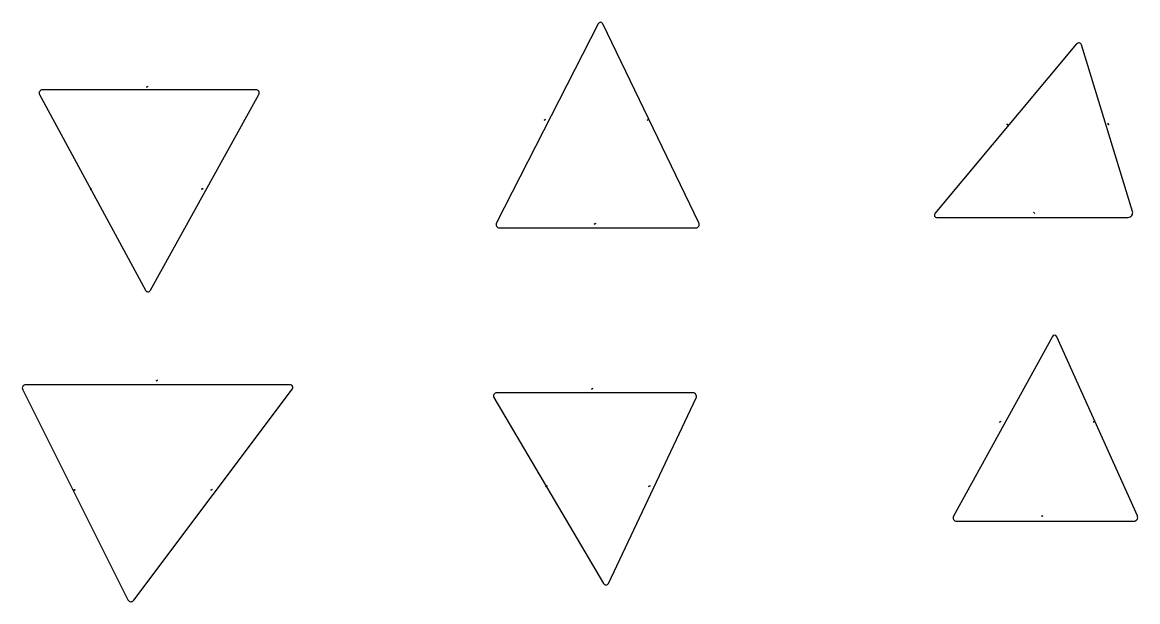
# Model space of a CAD drawing. Header units: metres. Extents: x -1 to 145, y -1 to 19.
# Drawn here: x 17.16 to 24.6, y 5.04 to 8.91 of the extents above; entities that cross this region are included whole.
import ezdxf

# ---------------------------------------------------------------- set-up
doc = ezdxf.new("R2010")
doc.units = ezdxf.units.M
doc.layers.add('LABELS', color=1, linetype='CONTINUOUS')
doc.layers.add('SHAPES', color=3, linetype='CONTINUOUS')

msp = doc.modelspace()

# ---------------------------------------------------------------- linework, layer by layer
at = {"layer": 'LABELS'}
for p, q in [((17.9849, 8.4737), (17.9945, 8.4776)), ((17.9945, 8.4776), (17.9849, 8.4737)), ((17.9849, 8.4737), (17.9945, 8.4776)), ((17.9849, 8.4737), (17.9945, 8.4776)), ((17.9945, 8.4776), (17.9849, 8.4737)), ((17.9849, 8.4737), (17.9945, 8.4776)), ((17.9897, 8.4757), (17.9849, 8.4737)), ((17.9897, 8.4757), (17.9849, 8.4737)), ((17.9897, 8.4757), (17.9849, 8.4737)), ((17.9849, 8.4737), (17.9897, 8.4757)), ((17.9897, 8.4757), (17.9849, 8.4737)), ((17.9897, 8.4757), (17.9849, 8.4737)), ((17.9849, 8.4737), (17.9897, 8.4757)), ((17.9849, 8.4737), (17.9849, 8.4737)), ((17.9849, 8.4737), (17.9849, 8.4737)), ((17.9849, 8.4737), (17.9849, 8.4737)), ((17.9945, 8.4776), (17.9897, 8.4757)), ((17.9945, 8.4776), (17.9897, 8.4757)), ((17.9897, 8.4757), (17.9945, 8.4776)), ((17.9945, 8.4776), (17.9897, 8.4757)), ((17.9897, 8.4757), (17.9945, 8.4776)), ((17.9945, 8.4776), (17.9897, 8.4757)), ((17.9897, 8.4757), (17.9945, 8.4776)), ((17.9945, 8.4776), (17.9897, 8.4757)), ((17.9897, 8.4757), (17.9945, 8.4776)), ((17.9945, 8.4776), (17.9945, 8.4776)), ((17.9945, 8.4776), (17.9945, 8.4776)), ((17.9945, 8.4776), (17.9945, 8.4776)), ((17.9945, 8.4776), (17.9945, 8.4776)), ((20.6372, 8.2531), (20.6467, 8.2573)), ((20.6467, 8.2573), (20.6372, 8.2531)), ((20.6372, 8.2531), (20.6467, 8.2573)), ((20.6467, 8.2573), (20.6372, 8.2531)), ((20.6372, 8.2531), (20.6467, 8.2573)), ((20.6372, 8.2531), (20.6467, 8.2573)), ((20.6372, 8.2531), (20.6467, 8.2573)), ((20.6467, 8.2573), (20.642, 8.2552)), ((20.642, 8.2552), (20.6467, 8.2573)), ((20.642, 8.2552), (20.6467, 8.2573)), ((20.6467, 8.2573), (20.642, 8.2552)), ((20.642, 8.2552), (20.6467, 8.2573)), ((20.642, 8.2552), (20.6467, 8.2573)), ((20.6467, 8.2573), (20.642, 8.2552)), ((20.642, 8.2552), (20.6467, 8.2573)), ((20.6467, 8.2573), (20.642, 8.2552)), ((20.642, 8.2552), (20.6467, 8.2573)), ((20.6467, 8.2573), (20.642, 8.2552)), ((20.642, 8.2552), (20.6467, 8.2573)), ((20.6467, 8.2573), (20.642, 8.2552)), ((20.6467, 8.2573), (20.6467, 8.2573)), ((20.6467, 8.2573), (20.6467, 8.2573)), ((20.6467, 8.2573), (20.6467, 8.2573)), ((20.6467, 8.2573), (20.6467, 8.2573)), ((20.6467, 8.2573), (20.6467, 8.2573)), ((20.6467, 8.2573), (20.6467, 8.2573)), ((21.3236, 8.2533), (21.3331, 8.2575)), ((21.3331, 8.2575), (21.3236, 8.2533)), ((21.3236, 8.2533), (21.3331, 8.2575)), ((21.3331, 8.2575), (21.3236, 8.2533)), ((21.3236, 8.2533), (21.3331, 8.2575)), ((21.3236, 8.2533), (21.3331, 8.2575)), ((21.3331, 8.2575), (21.3236, 8.2533)), ((21.3236, 8.2533), (21.3331, 8.2575)), ((21.3331, 8.2575), (21.3236, 8.2533)), ((21.3236, 8.2533), (21.3331, 8.2575)), ((21.3331, 8.2575), (21.3284, 8.2554)), ((21.3284, 8.2554), (21.3331, 8.2575)), ((21.3284, 8.2554), (21.3331, 8.2575)), ((21.3331, 8.2575), (21.3284, 8.2554)), ((21.3284, 8.2554), (21.3331, 8.2575)), ((21.3284, 8.2554), (21.3331, 8.2575)), ((21.3331, 8.2575), (21.3284, 8.2554)), ((21.3284, 8.2554), (21.3331, 8.2575)), ((21.3331, 8.2575), (21.3284, 8.2554)), ((21.3284, 8.2554), (21.3331, 8.2575)), ((21.3331, 8.2575), (21.3284, 8.2554)), ((21.3284, 8.2554), (21.3331, 8.2575)), ((21.3331, 8.2575), (21.3331, 8.2575)), ((21.3331, 8.2575), (21.3331, 8.2575)), ((21.3331, 8.2575), (21.3331, 8.2575)), ((21.3331, 8.2575), (21.3331, 8.2575)), ((21.3331, 8.2575), (21.3331, 8.2575)), ((21.3331, 8.2575), (21.3331, 8.2575)), ((21.3331, 8.2575), (21.3331, 8.2575)), ((20.642, 8.2552), (20.6372, 8.2531)), ((20.6372, 8.2531), (20.642, 8.2552)), ((20.642, 8.2552), (20.6372, 8.2531)), ((20.6372, 8.2531), (20.642, 8.2552)), ((20.642, 8.2552), (20.6372, 8.2531)), ((20.6372, 8.2531), (20.642, 8.2552)), ((20.642, 8.2552), (20.6372, 8.2531)), ((20.642, 8.2552), (20.6372, 8.2531)), ((20.6372, 8.2531), (20.642, 8.2552)), ((20.6372, 8.2531), (20.6372, 8.2531)), ((20.6372, 8.2531), (20.6372, 8.2531)), ((20.6372, 8.2531), (20.6372, 8.2531)), ((20.6372, 8.2531), (20.6372, 8.2531)), ((20.6372, 8.2531), (20.6372, 8.2531)), ((20.6372, 8.2531), (20.6372, 8.2531)), ((21.3284, 8.2554), (21.3236, 8.2533)), ((21.3236, 8.2533), (21.3284, 8.2554)), ((21.3284, 8.2554), (21.3236, 8.2533)), ((21.3236, 8.2533), (21.3284, 8.2554)), ((21.3284, 8.2554), (21.3236, 8.2533)), ((21.3236, 8.2533), (21.3284, 8.2554)), ((21.3284, 8.2554), (21.3236, 8.2533)), ((21.3284, 8.2554), (21.3236, 8.2533)), ((21.3236, 8.2533), (21.3284, 8.2554)), ((21.3236, 8.2533), (21.3236, 8.2533)), ((21.3236, 8.2533), (21.3236, 8.2533)), ((21.3236, 8.2533), (21.3236, 8.2533)), ((21.3236, 8.2533), (21.3236, 8.2533)), ((21.3236, 8.2533), (21.3236, 8.2533)), ((21.3236, 8.2533), (21.3236, 8.2533)), ((21.3236, 8.2533), (21.3236, 8.2533)), ((23.7267, 8.2232), (23.7228, 8.2267)), ((23.7228, 8.2267), (23.7228, 8.2267)), ((23.7228, 8.2267), (23.7267, 8.2232)), ((23.7228, 8.2267), (23.7306, 8.2198)), ((23.7267, 8.2232), (23.7228, 8.2267)), ((23.7228, 8.2267), (23.7228, 8.2267)), ((23.7228, 8.2267), (23.7267, 8.2232)), ((23.7306, 8.2198), (23.7228, 8.2267)), ((23.7228, 8.2267), (23.7306, 8.2198)), ((23.7267, 8.2232), (23.7228, 8.2267)), ((23.7228, 8.2267), (23.7228, 8.2267)), ((23.7228, 8.2267), (23.7267, 8.2232)), ((23.7306, 8.2198), (23.7228, 8.2267)), ((23.7228, 8.2267), (23.7228, 8.2267)), ((23.7228, 8.2267), (23.7306, 8.2198)), ((23.7267, 8.2232), (23.7228, 8.2267)), ((23.7228, 8.2267), (23.7306, 8.2198)), ((23.7267, 8.2232), (23.7228, 8.2267)), ((23.7228, 8.2267), (23.7228, 8.2267)), ((23.7228, 8.2267), (23.7267, 8.2232)), ((23.7306, 8.2198), (23.7228, 8.2267)), ((23.7228, 8.2267), (23.7228, 8.2267)), ((23.7228, 8.2267), (23.7306, 8.2198)), ((23.7306, 8.2198), (23.7228, 8.2267)), ((23.7228, 8.2267), (23.7228, 8.2267)), ((23.7228, 8.2267), (23.7306, 8.2198)), ((23.7306, 8.2198), (23.7267, 8.2232)), ((23.7267, 8.2232), (23.7306, 8.2198)), ((23.7267, 8.2232), (23.7306, 8.2198)), ((23.7306, 8.2198), (23.7267, 8.2232)), ((23.7267, 8.2232), (23.7306, 8.2198)), ((23.7267, 8.2232), (23.7306, 8.2198)), ((23.7306, 8.2198), (23.7267, 8.2232)), ((23.7267, 8.2232), (23.7306, 8.2198)), ((23.7306, 8.2198), (23.7267, 8.2232)), ((23.7267, 8.2232), (23.7306, 8.2198)), ((23.7306, 8.2198), (23.7267, 8.2232)), ((23.7267, 8.2232), (23.7306, 8.2198)), ((23.7306, 8.2198), (23.7306, 8.2198)), ((23.7306, 8.2198), (23.7306, 8.2198)), ((23.7306, 8.2198), (23.7306, 8.2198)), ((23.7306, 8.2198), (23.7306, 8.2198)), ((23.7306, 8.2198), (23.7306, 8.2198)), ((23.7306, 8.2198), (23.7306, 8.2198)), ((23.7306, 8.2198), (23.7306, 8.2198)), ((24.399, 8.2268), (24.3951, 8.2303)), ((24.3951, 8.2303), (24.3951, 8.2303)), ((24.3951, 8.2303), (24.399, 8.2268)), ((24.3951, 8.2303), (24.4029, 8.2234)), ((24.399, 8.2268), (24.3951, 8.2303)), ((24.3951, 8.2303), (24.3951, 8.2303)), ((24.3951, 8.2303), (24.399, 8.2268)), ((24.4029, 8.2234), (24.3951, 8.2303)), ((24.3951, 8.2303), (24.4029, 8.2234)), ((24.399, 8.2268), (24.3951, 8.2303)), ((24.3951, 8.2303), (24.3951, 8.2303)), ((24.3951, 8.2303), (24.399, 8.2268)), ((24.4029, 8.2234), (24.3951, 8.2303)), ((24.3951, 8.2303), (24.3951, 8.2303)), ((24.3951, 8.2303), (24.4029, 8.2234)), ((24.399, 8.2268), (24.3951, 8.2303)), ((24.3951, 8.2303), (24.4029, 8.2234)), ((24.3951, 8.2303), (24.399, 8.2268)), ((24.399, 8.2268), (24.3951, 8.2303)), ((24.3951, 8.2303), (24.4029, 8.2234)), ((24.3951, 8.2303), (24.399, 8.2268)), ((24.399, 8.2268), (24.3951, 8.2303)), ((24.3951, 8.2303), (24.4029, 8.2234)), ((24.4029, 8.2234), (24.399, 8.2268)), ((24.399, 8.2268), (24.4029, 8.2234)), ((24.399, 8.2268), (24.4029, 8.2234)), ((24.4029, 8.2234), (24.399, 8.2268)), ((24.399, 8.2268), (24.4029, 8.2234)), ((24.399, 8.2268), (24.4029, 8.2234)), ((24.4029, 8.2234), (24.399, 8.2268)), ((24.399, 8.2268), (24.4029, 8.2234)), ((24.4029, 8.2234), (24.399, 8.2268)), ((24.399, 8.2268), (24.399, 8.2268)), ((24.399, 8.2268), (24.399, 8.2268)), ((24.4029, 8.2234), (24.4029, 8.2234)), ((24.4029, 8.2234), (24.4029, 8.2234)), ((24.4029, 8.2234), (24.4029, 8.2234)), ((24.4029, 8.2234), (24.4029, 8.2234)), ((17.6084, 7.7923), (17.6181, 7.7963)), ((17.6181, 7.7963), (17.6084, 7.7923)), ((17.6084, 7.7923), (17.6181, 7.7963)), ((17.6181, 7.7963), (17.6084, 7.7923)), ((17.6084, 7.7923), (17.6181, 7.7963)), ((17.6084, 7.7923), (17.6181, 7.7963)), ((17.6133, 7.7943), (17.6084, 7.7923)), ((17.6084, 7.7923), (17.6133, 7.7943)), ((17.6133, 7.7943), (17.6084, 7.7923)), ((17.6084, 7.7923), (17.6133, 7.7943)), ((17.6133, 7.7943), (17.6084, 7.7923)), ((17.6084, 7.7923), (17.6133, 7.7943)), ((17.6133, 7.7943), (17.6084, 7.7923)), ((17.6133, 7.7943), (17.6084, 7.7923)), ((17.6084, 7.7923), (17.6133, 7.7943)), ((17.6133, 7.7943), (17.6084, 7.7923)), ((17.6084, 7.7923), (17.6133, 7.7943)), ((17.6133, 7.7943), (17.6084, 7.7923)), ((17.6084, 7.7923), (17.6084, 7.7923)), ((17.6084, 7.7923), (17.6084, 7.7923)), ((17.6084, 7.7923), (17.6084, 7.7923)), ((17.6084, 7.7923), (17.6084, 7.7923)), ((17.6084, 7.7923), (17.6084, 7.7923)), ((17.6084, 7.7923), (17.6084, 7.7923)), ((17.6181, 7.7963), (17.6133, 7.7943)), ((17.6133, 7.7943), (17.6181, 7.7963)), ((17.6133, 7.7943), (17.6181, 7.7963)), ((17.6181, 7.7963), (17.6133, 7.7943)), ((17.6133, 7.7943), (17.6181, 7.7963)), ((17.6133, 7.7943), (17.6181, 7.7963)), ((17.6181, 7.7963), (17.6133, 7.7943)), ((17.6133, 7.7943), (17.6181, 7.7963)), ((17.6181, 7.7963), (17.6133, 7.7943)), ((17.6133, 7.7943), (17.6181, 7.7963)), ((17.6181, 7.7963), (17.6133, 7.7943)), ((17.6133, 7.7943), (17.6181, 7.7963)), ((17.6181, 7.7963), (17.6133, 7.7943)), ((17.6133, 7.7943), (17.6181, 7.7963)), ((17.6181, 7.7963), (17.6133, 7.7943)), ((17.6181, 7.7963), (17.6181, 7.7963)), ((17.6181, 7.7963), (17.6181, 7.7963)), ((17.6181, 7.7963), (17.6181, 7.7963)), ((17.6181, 7.7963), (17.6181, 7.7963)), ((17.6181, 7.7963), (17.6181, 7.7963)), ((17.6181, 7.7963), (17.6181, 7.7963)), ((18.3523, 7.7924), (18.3619, 7.7964)), ((18.3619, 7.7964), (18.3523, 7.7924)), ((18.3523, 7.7924), (18.3619, 7.7964)), ((18.3619, 7.7964), (18.3523, 7.7924)), ((18.3523, 7.7924), (18.3619, 7.7964)), ((18.3523, 7.7924), (18.3619, 7.7964)), ((18.3523, 7.7924), (18.3619, 7.7964)), ((18.3571, 7.7944), (18.3523, 7.7924)), ((18.3523, 7.7924), (18.3571, 7.7944)), ((18.3571, 7.7944), (18.3523, 7.7924)), ((18.3523, 7.7924), (18.3571, 7.7944)), ((18.3571, 7.7944), (18.3523, 7.7924)), ((18.3523, 7.7924), (18.3571, 7.7944)), ((18.3571, 7.7944), (18.3523, 7.7924)), ((18.3571, 7.7944), (18.3523, 7.7924)), ((18.3523, 7.7924), (18.3571, 7.7944)), ((18.3523, 7.7924), (18.3523, 7.7924)), ((18.3523, 7.7924), (18.3523, 7.7924)), ((18.3523, 7.7924), (18.3523, 7.7924)), ((18.3523, 7.7924), (18.3523, 7.7924)), ((18.3523, 7.7924), (18.3523, 7.7924)), ((18.3523, 7.7924), (18.3523, 7.7924)), ((18.3619, 7.7964), (18.3571, 7.7944)), ((18.3571, 7.7944), (18.3619, 7.7964)), ((18.3571, 7.7944), (18.3619, 7.7964)), ((18.3619, 7.7964), (18.3571, 7.7944)), ((18.3571, 7.7944), (18.3619, 7.7964)), ((18.3571, 7.7944), (18.3619, 7.7964)), ((18.3619, 7.7964), (18.3571, 7.7944)), ((18.3571, 7.7944), (18.3619, 7.7964)), ((18.3619, 7.7964), (18.3571, 7.7944)), ((18.3571, 7.7944), (18.3619, 7.7964)), ((18.3619, 7.7964), (18.3571, 7.7944)), ((18.3571, 7.7944), (18.3619, 7.7964)), ((18.3619, 7.7964), (18.3571, 7.7944)), ((18.3619, 7.7964), (18.3619, 7.7964)), ((18.3619, 7.7964), (18.3619, 7.7964)), ((18.3619, 7.7964), (18.3619, 7.7964)), ((18.3619, 7.7964), (18.3619, 7.7964)), ((18.3619, 7.7964), (18.3619, 7.7964)), ((18.3619, 7.7964), (18.3619, 7.7964)), ((23.9042, 7.6353), (23.9003, 7.6388)), ((23.9003, 7.6388), (23.9081, 7.6319)), ((23.9042, 7.6353), (23.9003, 7.6388)), ((23.9042, 7.6353), (23.9003, 7.6388)), ((23.9003, 7.6388), (23.9003, 7.6388)), ((23.9003, 7.6388), (23.9042, 7.6353)), ((23.9081, 7.6319), (23.9003, 7.6388)), ((23.9003, 7.6388), (23.9081, 7.6319)), ((23.9003, 7.6388), (23.9081, 7.6319)), ((23.9042, 7.6353), (23.9003, 7.6388)), ((23.9003, 7.6388), (23.9003, 7.6388)), ((23.9003, 7.6388), (23.9042, 7.6353)), ((23.9081, 7.6319), (23.9003, 7.6388)), ((23.9003, 7.6388), (23.9003, 7.6388)), ((23.9003, 7.6388), (23.9081, 7.6319)), ((23.9042, 7.6353), (23.9003, 7.6388)), ((23.9081, 7.6319), (23.9042, 7.6353)), ((23.9081, 7.6319), (23.9042, 7.6353)), ((23.9042, 7.6353), (23.9081, 7.6319)), ((23.9081, 7.6319), (23.9042, 7.6353)), ((23.9042, 7.6353), (23.9081, 7.6319)), ((23.9042, 7.6353), (23.9081, 7.6319)), ((23.9081, 7.6319), (23.9042, 7.6353)), ((23.9042, 7.6353), (23.9081, 7.6319)), ((23.9081, 7.6319), (23.9042, 7.6353)), ((23.9081, 7.6319), (23.9081, 7.6319)), ((23.9081, 7.6319), (23.9081, 7.6319)), ((23.9081, 7.6319), (23.9081, 7.6319)), ((23.9081, 7.6319), (23.9081, 7.6319)), ((20.971, 7.5589), (20.9805, 7.5632)), ((20.9805, 7.5632), (20.971, 7.5589)), ((20.971, 7.5589), (20.9805, 7.5632)), ((20.971, 7.5589), (20.9805, 7.5632)), ((20.9805, 7.5632), (20.971, 7.5589)), ((20.971, 7.5589), (20.9805, 7.5632)), ((20.9758, 7.5611), (20.971, 7.5589)), ((20.9758, 7.5611), (20.971, 7.5589)), ((20.9758, 7.5611), (20.971, 7.5589)), ((20.971, 7.5589), (20.9758, 7.5611)), ((20.9758, 7.5611), (20.971, 7.5589)), ((20.971, 7.5589), (20.9758, 7.5611)), ((20.971, 7.5589), (20.971, 7.5589)), ((20.971, 7.5589), (20.971, 7.5589)), ((20.9805, 7.5632), (20.9758, 7.5611)), ((20.9805, 7.5632), (20.9758, 7.5611)), ((20.9758, 7.5611), (20.9805, 7.5632)), ((20.9805, 7.5632), (20.9758, 7.5611)), ((20.9758, 7.5611), (20.9805, 7.5632)), ((20.9758, 7.5611), (20.9805, 7.5632)), ((20.9805, 7.5632), (20.9758, 7.5611)), ((20.9758, 7.5611), (20.9805, 7.5632)), ((20.9805, 7.5632), (20.9805, 7.5632)), ((20.9805, 7.5632), (20.9805, 7.5632)), ((20.9805, 7.5632), (20.9805, 7.5632)), ((20.9805, 7.5632), (20.9805, 7.5632)), ((18.053, 6.5169), (18.0482, 6.5151)), ((18.0483, 6.515), (18.0581, 6.5187)), ((18.0585, 6.5183), (18.0483, 6.515)), ((18.053, 6.5169), (18.0483, 6.515)), ((18.053, 6.5169), (18.0483, 6.515)), ((18.053, 6.5169), (18.0483, 6.515)), ((18.0483, 6.515), (18.0486, 6.5147)), ((18.0483, 6.515), (18.0486, 6.5147)), ((18.0485, 6.5148), (18.0582, 6.5186)), ((18.0486, 6.5147), (18.0581, 6.5187)), ((18.0537, 6.5165), (18.0486, 6.5147)), ((18.0486, 6.5147), (18.0537, 6.5165)), ((18.0486, 6.5147), (18.0537, 6.5165)), ((18.0488, 6.5146), (18.0585, 6.5183)), ((18.0581, 6.5187), (18.053, 6.5169)), ((18.0581, 6.5187), (18.053, 6.5169)), ((18.0581, 6.5187), (18.053, 6.5169)), ((18.0581, 6.5187), (18.053, 6.5169)), ((18.0532, 6.5168), (18.0584, 6.5184)), ((18.0532, 6.5168), (18.0584, 6.5184)), ((18.0535, 6.5166), (18.0584, 6.5184)), ((18.0585, 6.5183), (18.0535, 6.5166)), ((18.0584, 6.5184), (18.0537, 6.5165)), ((18.0537, 6.5165), (18.0584, 6.5184)), ((18.0537, 6.5165), (18.0584, 6.5184)), ((18.0579, 6.5188), (18.0585, 6.5183)), ((18.0584, 6.5184), (18.0581, 6.5187)), ((18.0584, 6.5184), (18.0581, 6.5187)), ((18.0584, 6.5184), (18.0581, 6.5187)), ((20.9516, 6.4586), (20.9611, 6.4629)), ((20.9611, 6.4629), (20.9516, 6.4586)), ((20.9516, 6.4586), (20.9611, 6.4629)), ((20.9516, 6.4586), (20.9611, 6.4629)), ((20.9611, 6.4629), (20.9516, 6.4586)), ((20.9516, 6.4586), (20.9611, 6.4629)), ((20.9564, 6.4607), (20.9516, 6.4586)), ((20.9564, 6.4607), (20.9516, 6.4586)), ((20.9564, 6.4607), (20.9516, 6.4586)), ((20.9516, 6.4586), (20.9564, 6.4607)), ((20.9564, 6.4607), (20.9516, 6.4586)), ((20.9516, 6.4586), (20.9564, 6.4607)), ((20.9516, 6.4586), (20.9516, 6.4586)), ((20.9516, 6.4586), (20.9516, 6.4586)), ((20.9611, 6.4629), (20.9564, 6.4607)), ((20.9611, 6.4629), (20.9564, 6.4607)), ((20.9564, 6.4607), (20.9611, 6.4629)), ((20.9611, 6.4629), (20.9564, 6.4607)), ((20.9564, 6.4607), (20.9611, 6.4629)), ((20.9564, 6.4607), (20.9611, 6.4629)), ((20.9611, 6.4629), (20.9564, 6.4607)), ((20.9564, 6.4607), (20.9611, 6.4629)), ((20.9611, 6.4629), (20.9611, 6.4629)), ((20.9611, 6.4629), (20.9611, 6.4629)), ((20.9611, 6.4629), (20.9611, 6.4629)), ((20.9611, 6.4629), (20.9611, 6.4629)), ((23.6737, 6.2395), (23.6835, 6.2432)), ((23.6737, 6.2395), (23.6835, 6.2432)), ((23.6835, 6.2432), (23.6737, 6.2395)), ((23.6737, 6.2395), (23.6835, 6.2432)), ((23.6737, 6.2395), (23.6835, 6.2432)), ((23.6737, 6.2395), (23.6835, 6.2432)), ((23.6786, 6.2414), (23.6737, 6.2395)), ((23.6737, 6.2395), (23.6786, 6.2414)), ((23.6786, 6.2414), (23.6737, 6.2395)), ((23.6737, 6.2395), (23.6786, 6.2414)), ((23.6786, 6.2414), (23.6737, 6.2395)), ((23.6786, 6.2414), (23.6737, 6.2395)), ((23.6737, 6.2395), (23.6786, 6.2414)), ((23.6786, 6.2414), (23.6737, 6.2395)), ((23.6737, 6.2395), (23.6786, 6.2414)), ((23.6737, 6.2395), (23.6737, 6.2395)), ((23.6737, 6.2395), (23.6737, 6.2395)), ((23.6737, 6.2395), (23.6737, 6.2395)), ((23.6737, 6.2395), (23.6737, 6.2395)), ((23.6737, 6.2395), (23.6737, 6.2395)), ((23.6835, 6.2432), (23.6786, 6.2414)), ((23.6786, 6.2414), (23.6835, 6.2432)), ((23.6786, 6.2414), (23.6835, 6.2432)), ((23.6835, 6.2432), (23.6786, 6.2414)), ((23.6786, 6.2414), (23.6835, 6.2432)), ((23.6835, 6.2432), (23.6786, 6.2414)), ((23.6786, 6.2414), (23.6835, 6.2432)), ((23.6835, 6.2432), (23.6786, 6.2414)), ((23.6786, 6.2414), (23.6835, 6.2432)), ((23.6835, 6.2432), (23.6786, 6.2414)), ((23.6786, 6.2414), (23.6835, 6.2432)), ((23.6786, 6.2414), (23.6835, 6.2432)), ((23.6835, 6.2432), (23.6786, 6.2414)), ((23.6786, 6.2414), (23.6835, 6.2432)), ((23.6835, 6.2432), (23.6786, 6.2414)), ((23.6835, 6.2432), (23.6835, 6.2432)), ((23.6835, 6.2432), (23.6835, 6.2432)), ((23.6835, 6.2432), (23.6835, 6.2432)), ((23.6835, 6.2432), (23.6835, 6.2432)), ((23.6835, 6.2432), (23.6835, 6.2432)), ((23.6835, 6.2432), (23.6835, 6.2432)), ((24.2982, 6.2403), (24.308, 6.244)), ((24.2982, 6.2403), (24.308, 6.244)), ((24.308, 6.244), (24.2982, 6.2403)), ((24.2982, 6.2403), (24.308, 6.244)), ((24.2982, 6.2403), (24.308, 6.244)), ((24.308, 6.244), (24.2982, 6.2403)), ((24.2982, 6.2403), (24.308, 6.244)), ((24.308, 6.244), (24.2982, 6.2403)), ((24.2982, 6.2403), (24.308, 6.244)), ((24.3031, 6.2421), (24.2982, 6.2403)), ((24.2982, 6.2403), (24.3031, 6.2421)), ((24.3031, 6.2421), (24.2982, 6.2403)), ((24.2982, 6.2403), (24.3031, 6.2421)), ((24.3031, 6.2421), (24.2982, 6.2403)), ((24.3031, 6.2421), (24.2982, 6.2403)), ((24.2982, 6.2403), (24.3031, 6.2421)), ((24.3031, 6.2421), (24.2982, 6.2403)), ((24.2982, 6.2403), (24.3031, 6.2421)), ((24.2982, 6.2403), (24.2982, 6.2403)), ((24.2982, 6.2403), (24.2982, 6.2403)), ((24.2982, 6.2403), (24.2982, 6.2403)), ((24.2982, 6.2403), (24.2982, 6.2403)), ((24.2982, 6.2403), (24.2982, 6.2403)), ((24.2982, 6.2403), (24.2982, 6.2403)), ((24.308, 6.244), (24.3031, 6.2421)), ((24.3031, 6.2421), (24.308, 6.244)), ((24.3031, 6.2421), (24.308, 6.244)), ((24.308, 6.244), (24.3031, 6.2421)), ((24.3031, 6.2421), (24.308, 6.244)), ((24.308, 6.244), (24.3031, 6.2421)), ((24.3031, 6.2421), (24.308, 6.244)), ((24.308, 6.244), (24.3031, 6.2421)), ((24.3031, 6.2421), (24.308, 6.244)), ((24.308, 6.244), (24.3031, 6.2421)), ((24.3031, 6.2421), (24.308, 6.244)), ((24.3031, 6.2421), (24.308, 6.244)), ((24.308, 6.244), (24.3031, 6.2421)), ((24.3031, 6.2421), (24.308, 6.244)), ((24.308, 6.244), (24.308, 6.244)), ((24.308, 6.244), (24.308, 6.244)), ((24.308, 6.244), (24.308, 6.244)), ((24.308, 6.244), (24.308, 6.244)), ((24.308, 6.244), (24.308, 6.244)), ((24.308, 6.244), (24.308, 6.244)), ((24.308, 6.244), (24.308, 6.244)), ((20.6465, 5.81), (20.656, 5.8143)), ((20.6465, 5.81), (20.656, 5.8143)), ((20.656, 5.8143), (20.6465, 5.81)), ((20.6465, 5.81), (20.656, 5.8143)), ((20.6465, 5.81), (20.656, 5.8143)), ((20.6513, 5.8122), (20.6465, 5.81)), ((20.6465, 5.81), (20.6513, 5.8122)), ((20.6513, 5.8122), (20.6465, 5.81)), ((20.6465, 5.81), (20.6513, 5.8122)), ((20.6513, 5.8122), (20.6465, 5.81)), ((20.6513, 5.8122), (20.6465, 5.81)), ((20.6465, 5.81), (20.6513, 5.8122)), ((20.6513, 5.8122), (20.6465, 5.81)), ((20.6465, 5.81), (20.6513, 5.8122)), ((20.6513, 5.8122), (20.6465, 5.81)), ((20.6465, 5.81), (20.6513, 5.8122)), ((20.6513, 5.8122), (20.6465, 5.81)), ((20.6465, 5.81), (20.6465, 5.81)), ((20.6465, 5.81), (20.6465, 5.81)), ((20.6465, 5.81), (20.6465, 5.81)), ((20.6465, 5.81), (20.6465, 5.81)), ((20.6465, 5.81), (20.6465, 5.81)), ((20.656, 5.8143), (20.6513, 5.8122)), ((20.6513, 5.8122), (20.656, 5.8143)), ((20.6513, 5.8122), (20.656, 5.8143)), ((20.656, 5.8143), (20.6513, 5.8122)), ((20.6513, 5.8122), (20.656, 5.8143)), ((20.656, 5.8143), (20.6513, 5.8122)), ((20.6513, 5.8122), (20.656, 5.8143)), ((20.656, 5.8143), (20.6513, 5.8122)), ((20.6513, 5.8122), (20.656, 5.8143)), ((20.656, 5.8143), (20.6513, 5.8122)), ((20.6513, 5.8122), (20.656, 5.8143)), ((20.6513, 5.8122), (20.656, 5.8143)), ((20.656, 5.8143), (20.6513, 5.8122)), ((20.6513, 5.8122), (20.656, 5.8143)), ((20.656, 5.8143), (20.6513, 5.8122)), ((20.6513, 5.8122), (20.656, 5.8143)), ((20.656, 5.8143), (20.6513, 5.8122)), ((20.656, 5.8143), (20.656, 5.8143)), ((20.656, 5.8143), (20.656, 5.8143)), ((20.656, 5.8143), (20.656, 5.8143)), ((20.656, 5.8143), (20.656, 5.8143)), ((20.656, 5.8143), (20.656, 5.8143)), ((20.656, 5.8143), (20.656, 5.8143)), ((21.3332, 5.8092), (21.3427, 5.8135)), ((21.3332, 5.8092), (21.3427, 5.8135)), ((21.3427, 5.8135), (21.3332, 5.8092)), ((21.3332, 5.8092), (21.3427, 5.8135)), ((21.3332, 5.8092), (21.3427, 5.8135)), ((21.3332, 5.8092), (21.3427, 5.8135)), ((21.3379, 5.8113), (21.3332, 5.8092)), ((21.3332, 5.8092), (21.3379, 5.8113)), ((21.3379, 5.8113), (21.3332, 5.8092)), ((21.3332, 5.8092), (21.3379, 5.8113)), ((21.3379, 5.8113), (21.3332, 5.8092)), ((21.3379, 5.8113), (21.3332, 5.8092)), ((21.3332, 5.8092), (21.3379, 5.8113)), ((21.3379, 5.8113), (21.3332, 5.8092)), ((21.3332, 5.8092), (21.3379, 5.8113)), ((21.3332, 5.8092), (21.3332, 5.8092)), ((21.3332, 5.8092), (21.3332, 5.8092)), ((21.3332, 5.8092), (21.3332, 5.8092)), ((21.3332, 5.8092), (21.3332, 5.8092)), ((21.3332, 5.8092), (21.3332, 5.8092)), ((21.3427, 5.8135), (21.3379, 5.8113)), ((21.3379, 5.8113), (21.3427, 5.8135)), ((21.3379, 5.8113), (21.3427, 5.8135)), ((21.3427, 5.8135), (21.3379, 5.8113)), ((21.3379, 5.8113), (21.3427, 5.8135)), ((21.3427, 5.8135), (21.3379, 5.8113)), ((21.3379, 5.8113), (21.3427, 5.8135)), ((21.3427, 5.8135), (21.3379, 5.8113)), ((21.3379, 5.8113), (21.3427, 5.8135)), ((21.3427, 5.8135), (21.3379, 5.8113)), ((21.3379, 5.8113), (21.3427, 5.8135)), ((21.3379, 5.8113), (21.3427, 5.8135)), ((21.3427, 5.8135), (21.3379, 5.8113)), ((21.3379, 5.8113), (21.3427, 5.8135)), ((21.3427, 5.8135), (21.3379, 5.8113)), ((21.3427, 5.8135), (21.3427, 5.8135)), ((21.3427, 5.8135), (21.3427, 5.8135)), ((21.3427, 5.8135), (21.3427, 5.8135)), ((21.3427, 5.8135), (21.3427, 5.8135)), ((21.3427, 5.8135), (21.3427, 5.8135)), ((21.3427, 5.8135), (21.3427, 5.8135)), ((17.5037, 5.7866), (17.4988, 5.7847)), ((17.5037, 5.7866), (17.4988, 5.7847)), ((17.499, 5.7846), (17.5087, 5.7883)), ((17.5092, 5.788), (17.499, 5.7846)), ((17.499, 5.7846), (17.5037, 5.7866)), ((17.5037, 5.7866), (17.499, 5.7846)), ((17.5037, 5.7866), (17.499, 5.7846)), ((17.5037, 5.7866), (17.499, 5.7846)), ((17.4993, 5.7844), (17.499, 5.7846)), ((17.499, 5.7846), (17.4993, 5.7844)), ((17.499, 5.7846), (17.4993, 5.7844)), ((17.499, 5.7846), (17.4993, 5.7844)), ((17.4991, 5.7845), (17.5089, 5.7882)), ((17.4991, 5.7845), (17.5089, 5.7882)), ((17.4993, 5.7844), (17.509, 5.7881)), ((17.5043, 5.7861), (17.4993, 5.7844)), ((17.4993, 5.7844), (17.5043, 5.7861)), ((17.4993, 5.7844), (17.5043, 5.7861)), ((17.4993, 5.7844), (17.5043, 5.7861)), ((17.4994, 5.7843), (17.4993, 5.7844)), ((17.4994, 5.7843), (17.5092, 5.788)), ((17.5092, 5.788), (17.4994, 5.7843)), ((17.5037, 5.7866), (17.5085, 5.7884)), ((17.5087, 5.7883), (17.5037, 5.7866)), ((17.5087, 5.7883), (17.5037, 5.7866)), ((17.5087, 5.7883), (17.5037, 5.7866)), ((17.5087, 5.7883), (17.5037, 5.7866)), ((17.5087, 5.7883), (17.5037, 5.7866)), ((17.5038, 5.7865), (17.509, 5.7881)), ((17.5038, 5.7865), (17.509, 5.7881)), ((17.5038, 5.7865), (17.509, 5.7881)), ((17.5041, 5.7862), (17.509, 5.7881)), ((17.5092, 5.788), (17.5041, 5.7862)), ((17.5043, 5.7861), (17.509, 5.7881)), ((17.5043, 5.7861), (17.509, 5.7881)), ((17.5043, 5.7861), (17.509, 5.7881)), ((17.5092, 5.788), (17.5043, 5.7861)), ((17.5085, 5.7884), (17.5092, 5.788)), ((17.509, 5.7881), (17.5087, 5.7883)), ((17.509, 5.7881), (17.5087, 5.7883)), ((17.509, 5.7881), (17.5087, 5.7883)), ((17.509, 5.7881), (17.5087, 5.7883)), ((17.509, 5.7881), (17.5087, 5.7883)), ((18.418, 5.7882), (18.4131, 5.7863)), ((18.4133, 5.7862), (18.423, 5.7899)), ((18.4133, 5.7862), (18.423, 5.7899)), ((18.4235, 5.7895), (18.4133, 5.7862)), ((18.4235, 5.7895), (18.4133, 5.7862)), ((18.4133, 5.7862), (18.418, 5.7882)), ((18.418, 5.7882), (18.4133, 5.7862)), ((18.418, 5.7882), (18.4133, 5.7862)), ((18.418, 5.7882), (18.4133, 5.7862)), ((18.4136, 5.7859), (18.4133, 5.7862)), ((18.4133, 5.7862), (18.4136, 5.7859)), ((18.4133, 5.7862), (18.4136, 5.7859)), ((18.4133, 5.7862), (18.4136, 5.7859)), ((18.4134, 5.7861), (18.4232, 5.7898)), ((18.4134, 5.7861), (18.4232, 5.7898)), ((18.4186, 5.7877), (18.4136, 5.7859)), ((18.4136, 5.7859), (18.4186, 5.7877)), ((18.4136, 5.7859), (18.4186, 5.7877)), ((18.4136, 5.7859), (18.4186, 5.7877)), ((18.4138, 5.7858), (18.4235, 5.7895)), ((18.418, 5.7882), (18.4229, 5.79)), ((18.423, 5.7899), (18.418, 5.7882)), ((18.423, 5.7899), (18.418, 5.7882)), ((18.423, 5.7899), (18.418, 5.7882)), ((18.423, 5.7899), (18.418, 5.7882)), ((18.4182, 5.788), (18.4233, 5.7897)), ((18.4182, 5.788), (18.4233, 5.7897)), ((18.4182, 5.788), (18.4233, 5.7897)), ((18.4185, 5.7878), (18.4233, 5.7897)), ((18.4235, 5.7895), (18.4185, 5.7878)), ((18.4186, 5.7877), (18.4233, 5.7897)), ((18.4186, 5.7877), (18.4233, 5.7897)), ((18.4186, 5.7877), (18.4233, 5.7897)), ((18.4235, 5.7895), (18.4186, 5.7877)), ((18.4229, 5.79), (18.4235, 5.7895)), ((18.4229, 5.79), (18.4235, 5.7895)), ((18.4233, 5.7897), (18.423, 5.7899)), ((18.4233, 5.7897), (18.423, 5.7899)), ((18.4233, 5.7897), (18.423, 5.7899)), ((18.4233, 5.7897), (18.423, 5.7899)), ((23.9539, 5.611), (23.9636, 5.6147)), ((23.9539, 5.611), (23.9636, 5.6147)), ((23.9539, 5.611), (23.9636, 5.6147)), ((23.9539, 5.611), (23.9636, 5.6147)), ((23.9588, 5.6128), (23.9539, 5.611)), ((23.9588, 5.6128), (23.9539, 5.611)), ((23.9588, 5.6128), (23.9539, 5.611)), ((23.9539, 5.611), (23.9588, 5.6128)), ((23.9588, 5.6128), (23.9539, 5.611)), ((23.9588, 5.6128), (23.9539, 5.611)), ((23.9539, 5.611), (23.9588, 5.6128)), ((23.9588, 5.6128), (23.9539, 5.611)), ((23.9539, 5.611), (23.9539, 5.611)), ((23.9539, 5.611), (23.9539, 5.611)), ((23.9636, 5.6147), (23.9588, 5.6128)), ((23.9636, 5.6147), (23.9588, 5.6128)), ((23.9588, 5.6128), (23.9636, 5.6147)), ((23.9636, 5.6147), (23.9588, 5.6128)), ((23.9588, 5.6128), (23.9636, 5.6147)), ((23.9636, 5.6147), (23.9588, 5.6128)), ((23.9588, 5.6128), (23.9636, 5.6147)), ((23.9636, 5.6147), (23.9588, 5.6128)), ((23.9588, 5.6128), (23.9636, 5.6147)), ((23.9636, 5.6147), (23.9588, 5.6128)), ((23.9588, 5.6128), (23.9636, 5.6147)), ((23.9636, 5.6147), (23.9588, 5.6128)), ((23.9588, 5.6128), (23.9636, 5.6147)), ((23.9636, 5.6147), (23.9588, 5.6128)), ((23.9636, 5.6147), (23.9636, 5.6147)), ((23.9636, 5.6147), (23.9636, 5.6147)), ((23.9636, 5.6147), (23.9636, 5.6147)), ((23.9636, 5.6147), (23.9636, 5.6147))]:
    msp.add_line(p, q, dxfattribs=at)
at = {"layer": 'SHAPES'}
for p, q in [((20.9971, 8.8972), (20.3189, 7.5683)), ((21.6693, 7.569), (21.027, 8.8969)), ((24.1872, 8.7625), (23.2425, 7.6302)), ((24.5606, 7.6445), (24.2199, 8.7559)), ((17.2719, 8.4242), (17.9774, 7.1189)), ((18.7149, 8.4565), (17.2911, 8.4565)), ((18.0111, 7.1187), (18.7337, 8.4245)), ((23.2542, 7.605), (24.5314, 7.605)), ((20.3392, 7.5351), (21.648, 7.5351)), ((24.0261, 6.8102), (23.3672, 5.6109)), ((24.593, 5.6138), (24.0561, 6.809)), ((18.9443, 6.4891), (17.1796, 6.4891)), ((17.159, 6.4557), (17.8608, 5.0541)), ((17.8999, 5.0506), (18.9578, 6.4621)), ((20.302, 6.4037), (21.033, 5.1619)), ((21.6286, 6.4347), (20.3197, 6.4347)), ((21.0653, 5.1633), (21.6503, 6.4005)), ((23.3861, 5.5789), (24.5704, 5.5789))]:
    msp.add_line(p, q, dxfattribs=at)
for centre, radius, start, end in [((21.012, 8.8896), 0.0167, -334.18801, -207.03564), ((24.2018, 8.7503), 0.0189, -342.95528, -219.84034), ((17.2911, 8.4346), 0.0219, -270, -151.61086), ((18.7149, 8.435), 0.0215, -28.96006, 90), ((23.2542, 7.6204), 0.0153, -219.84034, -90), ((24.5314, 7.6356), 0.0305, -90, 17.04472), ((20.3392, 7.5579), 0.0228, -207.03564, -90), ((21.648, 7.5587), 0.0236, -90, 25.81199), ((17.9943, 7.128), 0.0192, -151.61086, -28.96006), ((24.0408, 6.8021), 0.0168, -335.81046, -208.78706), ((17.1796, 6.466), 0.0231, -270, -153.39998), ((18.9443, 6.4722), 0.0169, -36.85082, 90), ((20.3197, 6.4142), 0.0205, -270, -149.5204), ((21.6286, 6.4107), 0.024, -25.30559, 90), ((23.3861, 5.6005), 0.0216, -208.78706, -90), ((24.5704, 5.6037), 0.0248, -90, 24.18954), ((21.0487, 5.1711), 0.0183, -149.5204, -25.30559), ((17.8815, 5.0645), 0.0231, -153.39998, -36.85082)]:
    msp.add_arc(centre, radius, start, end, dxfattribs=at)

doc.saveas('drawing.dxf')
